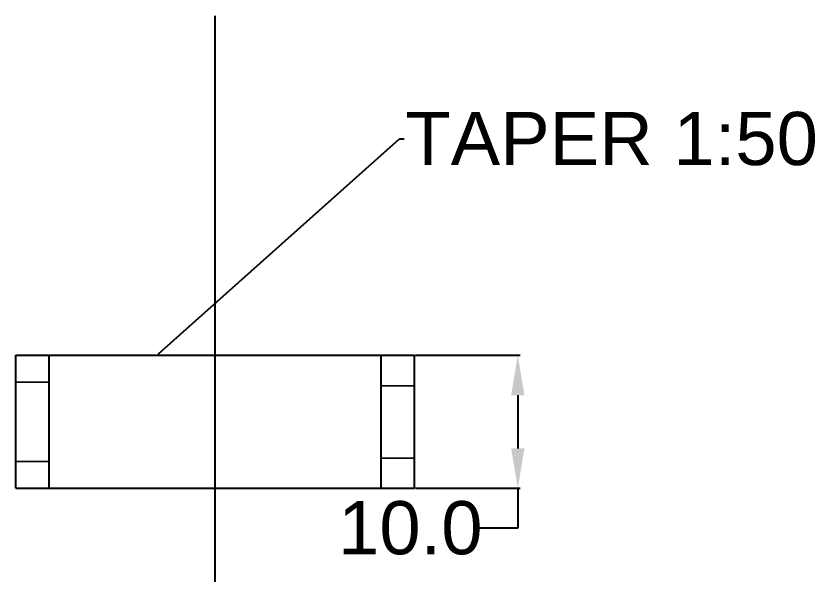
# Model space of a CAD drawing. Header units: millimetres. Extents: x 372 to 874, y 279 to 514.
# Drawn here: x 813.3 to 873.4, y 464.9 to 506.9 of the extents above; entities that cross this region are included whole.
import ezdxf
from ezdxf import colors
from ezdxf.entities.mleader import LeaderData, LeaderLine
from ezdxf.math import Vec2, Vec3

# ---------------------------------------------------------------- set-up
doc = ezdxf.new("R2010")
doc.units = ezdxf.units.MM
doc.header["$MEASUREMENT"] = 0
doc.styles.get("Standard").update_dxf_attribs({"font": 'arial.ttf', "height": 4})
doc.dimstyles.get("Standard").update_dxf_attribs({"dimtxt": 0.18, "dimasz": 3, "dimexe": 0.18, "dimexo": 0.0625, "dimgap": 0.09, "dimtad": 0, "dimtih": 1, "dimtoh": 1, "dimdec": 1, "dimzin": 0, "dimdsep": 46, "dimtxsty": 'Standard', "dimcen": 0.09, "dimadec": 0, "dimazin": 0, "dimtfac": 1, "dimtdec": 1, "dimtofl": 0, "dimtmove": 0, "dimatfit": 3, "dimfxl": 1, "dimtolj": 1, "dimtzin": 0, "dimarcsym": 0})

# ---------------------------------------------------------------- blocks, each defined once
blk = doc.blocks.new('*D27')
at = {"color": 0, "lineweight": -2, "transparency": 16777216}
for p, q in [((843.322, 481.349), (851.211, 481.349)), ((851.031, 478.349), (851.031, 474.349)), ((843.322, 471.349), (851.211, 471.349)), ((851.031, 471.349), (851.031, 468.349)), ((851.031, 468.349), (848.031, 468.349))]:
    blk.add_line(p, q, dxfattribs=at)
at = {"color": 0, "transparency": 16777216}
for points in [[(850.531, 478.349), (851.531, 478.349), (851.031, 481.349)], [(850.531, 474.349), (851.531, 474.349), (851.031, 471.349)]]:
    blk.add_solid(points, dxfattribs=at)
at = {"layer": 'Defpoints', "color": 0, "transparency": 16777216}
for p in [(843.259, 481.349), (843.259, 471.349), (851.031, 471.349)]:
    blk.add_point(p, dxfattribs=at)
at = {"color": 0, "transparency": 16777216, "insert": (842.941, 468.349), "char_height": 4, "attachment_point": 5}
blk.add_mtext('\\A1;10.0', dxfattribs=at)

msp = doc.modelspace()

# ---------------------------------------------------------------- linework, layer by layer
for p, q in [((828.259, 326.06), (828.259, 506.876)), ((813.259, 471.349), (813.259, 481.349)), ((813.259, 481.349), (843.259, 481.349)), ((815.759, 471.349), (815.759, 481.349)), ((840.759, 471.349), (840.759, 481.349)), ((843.259, 471.349), (843.259, 481.349)), ((813.259, 479.345), (815.759, 479.32)), ((840.759, 479.075), (843.281, 479.05)), ((813.295, 473.351), (815.759, 473.375)), ((840.759, 473.621), (843.259, 473.645)), ((813.259, 471.349), (843.259, 471.349))]:
    msp.add_line(p, q)

# ---------------------------------------------------------------- dimensions: what is measured, and where the dimension line sits
dim = msp.add_linear_dim(base=(851.031, 471.349), p1=(843.259, 481.349), p2=(843.259, 471.349), angle=90, dimstyle='Standard')
dim.commit()
dim.dimension.update_dxf_attribs({"geometry": '*D27', "text_midpoint": (842.941, 468.349)})

# ---------------------------------------------------------------- leaders
ml = msp.add_multileader_mtext('Standard')
ml.set_content('TAPER 1:50', color=256)
ml.set_leader_properties()
ml.build(insert=Vec2(0, 0))
ml.multileader.update_dxf_attribs({"dogleg_length": 0.36, "arrow_head_size": 0.18})
ctx = ml.context
ctx.base_point, ctx.arrow_head_size, ctx.landing_gap_size, ctx.plane_origin = Vec3(842.476, 497.626), 0.18, 0.09, Vec3(823.854, 481.349)
notes = []
notes.append((ctx, [(0, (1, 1, 0), (842.116, 497.626), (1, 0), 0.36, [(0, [(823.854, 481.349)], 0, [])])]))
ctx.mtext.insert, ctx.mtext.flow_direction = Vec3(842.566, 499.66), 5
for ctx, leaders in notes:
    for number, flags, end, landing, length, lines in leaders:
        leader = LeaderData()
        leader.index, (leader.has_last_leader_line, leader.has_dogleg_vector, leader.attachment_direction) = number, flags
        leader.last_leader_point, leader.dogleg_vector, leader.dogleg_length = Vec3(end), Vec3(landing), length
        for number, points, colour, breaks in lines:
            line = LeaderLine()
            line.index, line.vertices, line.color, line.breaks = number, Vec3.list(points), colors.encode_raw_color(colour), breaks
            leader.lines.append(line)
        ctx.leaders.append(leader)

doc.saveas('drawing.dxf')
